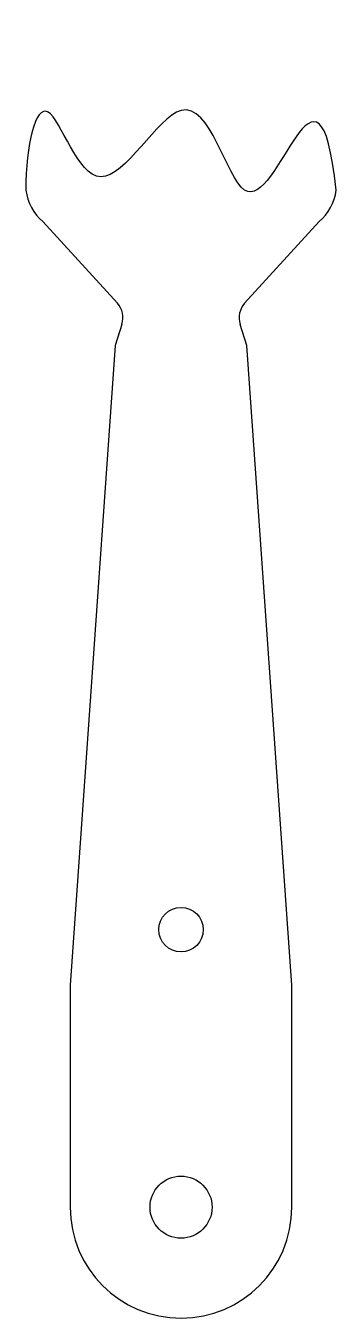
# Model space of a CAD drawing. Header units: millimetres. Extents: x 38.2 to 52.2, y -20.8 to 37.5.
import ezdxf

# ---------------------------------------------------------------- set-up
doc = ezdxf.new("R2010")
doc.units = ezdxf.units.MM
doc.layers.get('0').update_dxf_attribs({"true_color": 0xffffff})

msp = doc.modelspace()

# ---------------------------------------------------------------- linework, layer by layer
at = {"color": 7, "linetype": 'Continuous', "lineweight": 25, "true_color": 0xffffff}
for p, q in [((42.336, 24.96), (38.972, 28.631)), ((48.076, 24.96), (51.44, 28.631)), ((42.539, 24.003), (42.241, 23.048)), ((48.171, 23.048), (47.873, 24.003)), ((42.241, 23.048), (40.206, -5.762)), ((50.206, -5.762), (48.171, 23.048)), ((40.206, -5.762), (40.206, -15.762)), ((50.206, -15.762), (50.206, -5.762))]:
    msp.add_line(p, q, dxfattribs=at)
for centre, radius in [((45.206, -3.262), 1), ((45.206, -15.762), 1.4)]:
    msp.add_circle(centre, radius, dxfattribs=at)
for centre, radius, start, end in [((40.475, 30.358), 2.29, 187.74227, 228.97028), ((49.937, 30.358), 2.29, 311.02972, 352.25773), ((41.584, 24.301), 1, 342.66508, 41.22801), ((48.828, 24.301), 1, 138.77199, 197.33492), ((45.206, -15.762), 5, 180, 0)]:
    msp.add_arc(centre, radius, start, end, dxfattribs=at)
msp.add_open_spline([(52.206, 30.05), (51.411, 37.451), (48.549, 24.428), (45.953, 36.745), (41.298, 28.005), (39.08, 35.722), (38.203, 32.104), (38.206, 30.05)], degree=3, knots=[0, 0, 0, 0, 0.352723, 0.547894, 0.704625, 0.854468, 1, 1, 1, 1], dxfattribs=at)

doc.saveas('drawing.dxf')
